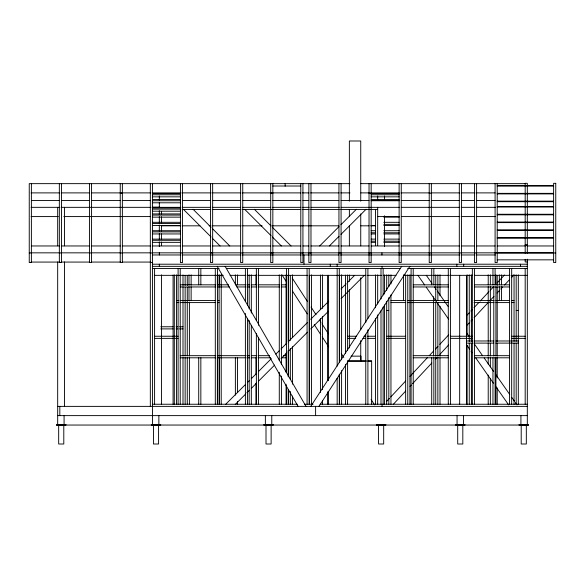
<?xml version="1.0" encoding="UTF-8"?>
<svg xmlns="http://www.w3.org/2000/svg" width="585" height="585" viewBox="0 0 585 585"><rect width="100%" height="100%" fill="white"/><g stroke="black" fill="none" stroke-linecap="round" stroke-linejoin="round"><path stroke-width="0.88" d="M310.752 406.378L401.69 266.343M318.942 406.378L409.888 266.343M386.341 401.712L389.449 398.378M390.692 397.039L405.617 381.04M409.968 376.367L427.379 357.698M429.251 355.695L433.602 351.029M435.467 349.026L437.953 346.364M439.818 344.36L448.527 335.022M467.181 315.022L469.667 312.353M470.91 311.023L472.153 309.684M474.018 307.688L478.998 302.35M480.241 301.019L488.943 291.681M490.186 290.35L493.294 287.016M497.031 283.008L504.489 275.008M393.252 404.374L405.683 391.043M410.041 386.371L411.284 385.04M412.527 383.702L431.803 363.036M435.532 359.029L436.776 357.698M439.883 354.364L448.593 345.026M467.247 325.026L469.733 322.357M470.976 321.019L472.219 319.688M474.091 317.684L488.387 302.35M489.63 301.019L493.989 296.346M497.096 293.012L499.583 290.35M500.826 289.012L502.69 287.016M504.555 285.012L509.535 279.681M511.4 277.678L513.886 275.008M65.929 424.856L56.496 425.046L528.504 425.046L519.071 424.856M319.666 245.956L338.978 226.651M340.909 224.72L356.353 209.269M329.384 245.956L339.037 236.303M340.967 234.373L366.071 209.269M160.707 424.856L151.325 424.856M225.532 404.44L245.539 384.433M247.477 382.502L249.407 380.564M251.345 378.627L256.508 373.464M258.446 371.526L271.352 358.62M275.871 354.108L279.096 350.876M281.034 348.945L286.84 343.132M288.127 341.845L307.491 322.481M310.715 319.256L328.785 301.187M341.048 288.924L346.21 283.762M347.497 282.475L354.598 275.374M235.25 404.44L245.576 394.115M246.863 392.827L249.444 390.246M251.382 388.308L256.544 383.146M258.482 381.208L274.614 365.077M281.071 358.62L286.877 352.813M288.164 351.526L307.527 332.163M310.752 328.938L328.178 311.512M341.084 298.606L364.316 275.374M273.261 424.856L263.879 424.856M385.808 424.856L376.426 424.856M464.951 424.856L455.569 424.856M349.954 183.646L29.25 183.646L29.25 262.541L31.385 262.541L31.385 183.61M360.908 183.646L525.184 183.646M497.221 185.569L553.615 185.569M272.837 186.015L300.792 186.015M497.221 186.118L553.615 186.118M31.078 192.889L59.407 192.889M61.235 192.889L89.571 192.889M91.399 192.889L150.806 192.889M152.466 192.889L180.048 192.889M181.876 192.889L211.126 192.889M212.955 192.889L240.369 192.889M242.197 192.889L300.792 192.889M302.496 192.889L308.887 192.889M310.708 192.889L339 192.889M340.828 192.889L349.954 192.889M360.908 192.889L369.12 192.889M370.941 192.889L399.233 192.889M401.061 192.889L429.353 192.889M431.182 192.889L459.474 192.889M461.294 192.889L474.991 192.889M476.812 192.889L495.064 192.889M120.239 193.174L122.367 193.174M270.701 193.174L272.837 193.174M369.033 193.174L371.168 193.174M429.222 193.174L431.35 193.174M497.221 193.357L553.615 193.357M152.466 193.613L180.421 193.613M371.168 193.613L399.124 193.613M497.221 193.906L553.615 193.906M152.466 194.783L180.421 194.783M371.168 194.783L399.124 194.783M152.466 196.838L180.421 196.838M371.168 196.838L399.124 196.838M152.466 199.565L180.421 199.565M371.168 199.565L399.124 199.565M31.385 200.472L59.341 200.472M61.476 200.472L89.432 200.472M91.567 200.472L120.239 200.472M122.367 200.472L150.33 200.472M182.557 200.472L210.512 200.472M212.648 200.472L240.611 200.472M242.738 200.472L270.701 200.472M272.837 200.472L300.792 200.472M302.928 200.472L308.851 200.472M310.979 200.472L338.942 200.472M341.077 200.472L369.033 200.472M371.168 200.472L399.124 200.472M401.259 200.472L429.222 200.472M431.35 200.472L459.313 200.472M461.448 200.472L474.479 200.472M476.607 200.472L495.093 200.472M152.466 200.728L180.421 200.728M371.168 200.728L399.124 200.728M497.221 201.145L553.615 201.145M497.221 201.693L553.615 201.693M152.466 202.79L180.421 202.79M497.221 206.476L553.615 206.476M497.221 207.031L553.615 207.031M152.466 207.207L159.332 207.207M31.071 207.339L59.399 207.339M61.089 207.339L150.33 207.339M152.056 207.339L180.553 207.339M182.176 207.339L210.512 207.339M212.326 207.339L240.647 207.339M242.475 207.339L270.796 207.339M272.617 207.339L300.939 207.339M302.767 207.339L309.165 207.339M310.979 207.339L339.315 207.339M341.077 207.339L399.577 207.339M401.259 207.339L459.795 207.339M461.448 207.339L474.479 207.339M476.219 207.339L495.385 207.339M152.466 207.967L180.421 207.967M152.466 209.13L180.421 209.13M182.176 209.474L210.498 209.474M212.282 209.474L240.647 209.474M242.131 209.474L300.939 209.474M302.635 209.474L309.165 209.474M310.803 209.474L339.315 209.474M340.733 209.474L377.683 209.474M152.466 211.192L180.421 211.192M152.466 213.913L180.421 213.913M497.221 214.264L553.615 214.264M497.221 214.819L553.615 214.819M152.466 215.083L180.421 215.083M31.071 216.582L58.361 216.582M63.816 216.582L150.235 216.582M377.683 216.582L399.577 216.582M401.405 216.582L459.795 216.582M461.623 216.582L474.398 216.582M476.219 216.582L495.385 216.582M152.466 217.137L180.421 217.137M383.797 217.137L399.124 217.137M497.221 222.059L553.615 222.059M152.466 222.315L180.421 222.315M383.797 222.315L399.124 222.315M497.221 222.607L553.615 222.607M152.466 223.485L180.421 223.485M383.797 224.377L399.124 224.377M152.466 225.539L180.421 225.539M371.168 225.539L375.68 225.539M383.797 225.539L399.124 225.539M161.599 225.825L180.787 225.825M182.615 225.825L199.975 225.825M209.116 225.825L210.944 225.825M212.772 225.825L241.093 225.825M242.921 225.825L262.109 225.825M272.164 225.825L338.869 225.825M360.799 225.825L369.018 225.825M370.846 225.825L375.416 225.825M497.221 229.846L553.615 229.846M497.221 230.395L553.615 230.395M152.466 230.717L180.421 230.717M371.168 230.717L375.68 230.717M383.797 230.717L399.124 230.717M152.466 231.887L180.421 231.887M371.168 232.779L375.68 232.779M383.797 232.779L399.124 232.779M152.466 233.941L180.421 233.941M371.168 233.941L375.68 233.941M383.797 233.941L399.124 233.941M497.221 237.634L553.615 237.634M497.221 238.183L553.615 238.183M152.466 239.119L180.421 239.119M371.168 239.119L375.68 239.119M383.797 239.119L399.124 239.119M152.466 240.281L180.421 240.281M371.168 241.181L375.68 241.181M383.797 241.181L399.124 241.181M152.466 242.344L180.421 242.344M371.168 242.344L375.68 242.344M383.797 242.344L399.124 242.344M525.184 244.779L527.319 244.779M525.184 245.349L527.319 245.349M31.385 245.963L59.341 245.963M61.476 245.963L89.432 245.963M91.567 245.963L120.239 245.963M122.367 245.963L150.33 245.963M152.466 245.963L180.421 245.963M182.557 245.963L210.512 245.963M212.648 245.963L240.611 245.963M242.738 245.963L270.701 245.963M272.837 245.963L300.792 245.963M302.928 245.963L308.851 245.963M310.979 245.963L338.942 245.963M341.077 245.963L369.033 245.963M371.168 245.963L399.124 245.963M401.259 245.963L429.222 245.963M431.35 245.963L459.313 245.963M461.448 245.963L474.479 245.963M476.607 245.963L495.093 245.963M497.221 245.963L525.418 245.963M527.239 245.963L553.615 245.963M525.184 252.398L527.319 252.398M31.078 252.837L59.37 252.837M61.191 252.837L89.49 252.837M91.311 252.837L120.517 252.837M122.345 252.837L150.637 252.837M152.466 252.837L180.421 252.837M182.147 252.837L240.611 252.837M242.358 252.837L300.792 252.837M302.577 252.837L308.96 252.837M310.781 252.837L339.066 252.837M340.894 252.837L369.179 252.837M371 252.837L399.262 252.837M401.083 252.837L429.332 252.837M431.152 252.837L459.393 252.837M461.221 252.837L474.888 252.837M476.607 252.837L495.093 252.837M496.753 252.837L553.615 252.837M29.25 252.969L31.385 252.969M59.341 252.969L61.476 252.969M89.432 252.969L91.567 252.969M120.239 252.969L122.367 252.969M150.33 252.969L152.466 252.969M180.421 252.969L182.557 252.969M210.512 252.969L212.648 252.969M240.611 252.969L242.738 252.969M270.701 252.969L272.837 252.969M300.792 252.969L302.928 252.969M308.851 252.969L310.979 252.969M338.942 252.969L341.077 252.969M369.033 252.969L371.168 252.969M399.124 252.969L401.259 252.969M429.222 252.969L431.35 252.969M459.313 252.969L461.448 252.969M474.479 252.969L476.607 252.969M495.093 252.969L555.75 252.969M152.466 254.965L180.758 254.965M182.147 254.965L241.005 254.965M242.358 254.965L301.253 254.965M302.577 254.965L309.458 254.965M310.781 254.965L339.066 254.965M340.455 254.965L459.861 254.965M461.221 254.965L474.888 254.965M476.27 254.965L495.415 254.965M497.221 259.842L553.615 259.842M527.319 261.963L525.184 261.963L525.184 259.323M31.078 262.073L59.399 262.073M61.118 262.073L89.49 262.073M91.311 262.073L120.517 262.073M122.345 262.073L150.637 262.073M150.33 262.541L152.466 262.541M152.466 264.208L527.319 264.208M152.466 266.343L527.319 266.343M152.466 268.471L219.097 268.471M226.263 268.471L400.579 268.471M407.643 268.471L527.319 268.471M154.286 275.345L223.287 275.345M230.051 275.345L245.568 275.345M247.038 275.345L256.515 275.345M258 275.345L307.578 275.345M309.165 275.345L365.932 275.345M367.636 275.345L381.435 275.345M383.255 275.345L396.023 275.345M403.314 275.345L432.425 275.345M433.405 275.345L448.849 275.345M449.814 275.345L472.607 275.345M474.398 275.345L509.996 275.345M511.802 275.345L527.319 275.345M180.231 284.822L215.85 284.822M228.618 284.822L217.364 284.822L217.364 275.096M245.035 284.822L235.375 284.822L235.375 274.87M246.863 284.822L249.598 284.822M251.418 284.822L256.895 284.822M258.716 284.822L279.696 284.822M281.517 284.822L286.08 284.822M413.222 284.822L448.293 284.822M474.479 284.822L509.542 284.822M180.231 286.957L215.85 286.957M217.678 286.957L229.532 286.957M236.83 286.957L245.035 286.957M246.863 286.957L249.598 286.957M251.418 286.957L256.895 286.957M258.716 286.957L279.696 286.957M281.517 286.957L286.08 286.957M413.222 286.957L448.293 286.957M474.479 286.957L509.542 286.957M176.443 300.463L178.257 300.463M180.07 300.463L215.463 300.463M217.276 300.463L219.09 300.463M390.955 300.463L405.646 300.463M407.284 300.463L448.615 300.463M474.121 300.463L494.084 300.463M495.897 300.463L509.513 300.463M511.327 300.463L514.047 300.463M176.443 302.591L178.257 302.591M180.07 302.591L215.463 302.591M217.276 302.591L219.09 302.591M390.955 302.591L405.471 302.591M407.284 302.591L448.615 302.591M474.121 302.591L494.084 302.591M495.897 302.591L509.513 302.591M511.327 302.591L514.047 302.591M386.685 310.416L388.82 310.416M516.182 310.416L518.31 310.416M160.758 326.766L173.08 326.766M176.078 326.766L177.811 326.766M179.544 326.766L183.003 326.766M160.758 328.894L173.08 328.894M176.078 328.894L177.811 328.894M179.544 328.894L183.003 328.894M154.594 336.243L178.103 336.243M347.592 336.243L356.609 336.243M363.826 336.243L365.632 336.243M367.431 336.243L375.548 336.243M386.685 336.243L405.646 336.243M450.428 336.243L472.344 336.243M511.678 336.243L525.184 336.243M154.594 338.371L178.103 338.371M347.592 338.371L355.709 338.371M362.927 338.371L365.632 338.371M367.431 338.371L375.548 338.371M386.685 338.371L405.646 338.371M450.428 338.371L472.344 338.371M511.678 338.371L525.184 338.371M466.728 340.982L472.139 340.982M473.945 340.982L493.791 340.982M495.919 340.982L518.31 340.982M466.728 343.11L472.139 343.11M473.945 343.11L493.791 343.11M495.919 343.11L518.31 343.11M180.231 355.673L215.85 355.673M217.678 355.673L245.035 355.673M246.863 355.673L249.598 355.673M251.418 355.673L256.895 355.673M258.716 355.673L269.663 355.673M283.345 355.673L286.08 355.673M413.222 355.673L448.293 355.673M474.479 355.673L509.542 355.673M351.037 356.148L360.982 356.148L360.982 360.886M180.231 357.801L215.85 357.801M245.035 357.801L217.364 357.801L217.364 404.242M246.863 357.801L249.598 357.801M251.418 357.801L256.895 357.801M258.716 357.801L270.577 357.801M281.517 357.801L286.08 357.801M413.222 357.801L448.293 357.801M474.479 357.801L509.542 357.801M347.461 360.886L366.225 360.886M368.009 360.886L371.643 360.886M347.461 361.164L366.225 361.164M367.965 361.164L371.643 361.164L371.643 404.293M152.466 404.242L297.334 404.242M304.58 404.242L313.048 404.242M320.083 404.242L527.319 404.242M57.681 406.378L527.319 406.378M57.681 415.621L527.319 415.621M56.496 424.907L65.981 424.907M151.281 424.907L160.758 424.907M263.828 424.907L273.305 424.907M376.382 424.907L385.859 424.907M455.518 424.907L465.002 424.907M519.019 424.907L528.504 424.907M254.365 209.269L271.096 226.007M272.383 227.294L291.052 245.956M244.647 209.269L271.03 235.66M272.317 236.947L281.334 245.956M193.087 209.269L211.105 227.294M212.392 228.581L229.773 245.956M183.368 209.269L211.039 236.947M212.333 238.234L220.055 245.956M426.275 275.279L432.015 283.476M434.458 286.964L436.183 289.429M437.229 290.92L448.183 306.562M466.435 332.638L469.046 336.36M471.13 339.337L472.175 340.828M474.259 343.805L482.603 355.724M484.168 357.961L493.557 371.365M495.641 374.349L509.725 394.458M511.816 397.442L514.42 401.164M515.465 402.655L517.03 404.886M417.887 275.279L424.666 284.961M426.231 287.198L448.658 319.227M466.391 344.55L469.521 349.026M471.086 351.256L472.132 352.748M475.78 357.961L493.513 383.285M495.597 386.268L508.643 404.886M292.207 278.043L307.586 301.721M311.059 307.074L316.024 314.708M319.49 320.061L320.982 322.35M321.977 323.878L328.426 333.808M341.318 353.669L343.805 357.486M371.087 399.504L374.561 404.849M282.029 274.987L286.496 281.86M292.449 291.03L307.33 313.948M314.277 324.638L320.726 334.569M322.211 336.865L328.66 346.795M225.159 266.343L306.006 406.378M217.225 266.343L298.072 406.378M527.319 185.928L527.319 183.324L525.184 183.324L525.184 185.569M527.319 186.118L527.319 214.264M527.319 214.819L527.319 237.634M527.319 238.183L527.319 253.181M527.319 259.17L527.319 424.856M526.324 425.046L526.324 444.008L521.206 444.008L521.206 425.046M525.184 186.118L525.184 214.264M525.184 214.819L525.184 237.634M525.184 238.183L525.184 253.181M525.184 268.471L525.184 404.242M520.921 415.621L520.921 424.856M520.445 264.208L520.445 266.343M518.31 274.855L518.31 404.242M516.182 274.855L516.182 341.369M516.182 343.19L516.182 404.242M514.047 274.855L514.047 341.369M514.047 343.19L514.047 404.242M511.678 268.471L511.678 404.242M509.542 268.471L509.542 404.242M501.491 274.87L501.491 284.924M501.491 286.752L501.491 300.463M499.356 274.87L499.356 284.924M499.356 286.752L499.356 300.463M497.221 183.61L497.221 262.541L495.093 262.541L495.093 183.61M497.221 275.345L497.221 285.334M497.221 287.001L497.221 341.611M497.221 343.081L497.221 356.133M497.221 357.691L497.221 377.917M497.221 387.906L497.221 404.242M495.919 274.855L495.919 284.873M495.919 286.701L495.919 355.951M495.919 357.771L495.919 404.242M495.093 268.471L495.093 284.822M495.093 357.801L495.093 404.242M493.791 286.701L493.791 355.951M492.958 268.471L492.958 284.822M492.958 357.801L492.958 404.242M490.354 274.848L490.354 284.873M490.354 286.679L490.354 341.369M490.354 343.124L490.354 355.951M490.354 357.684L490.354 366.883M490.354 378.729L490.354 404.242M488.219 274.826L488.219 284.873M488.219 286.621L488.219 341.369M488.219 342.876L488.219 355.951M488.219 357.391L488.219 364.148M488.219 375.087L488.219 404.242M476.607 183.61L476.607 262.541L474.479 262.541L474.479 183.61M474.479 268.471L474.479 404.242M472.344 268.471L472.344 404.242M471.393 274.855L471.393 341.369M471.393 343.19L471.393 404.242M469.265 274.855L469.265 341.369M469.265 343.19L469.265 404.242M467.13 274.87L467.13 335.256M467.13 345.245L467.13 404.242M466.537 275.345L466.537 404.242M463.693 264.208L463.693 266.343M463.459 415.621L463.459 424.856M462.815 425.046L462.815 444.008L457.704 444.008L457.704 425.046M461.448 183.61L461.448 262.541L459.313 262.541L459.313 183.61M459.664 275.345L459.664 404.242M457.06 415.621L457.06 424.856M456.827 264.208L456.827 266.343M450.428 268.471L450.428 404.242M448.293 268.471L448.293 404.242M440 274.855L440 285.334M440 286.716L440 295.834M440 306.211L440 356.133M440 357.881L440 404.242M437.865 274.87L437.865 285.334M437.865 286.752L437.865 300.463M437.865 302.577L437.865 356.133M437.865 357.428L437.865 404.242M435.737 274.87L435.737 285.253M435.737 286.752L435.737 300.463M435.737 302.189L435.737 356.141M435.737 357.771L435.737 404.242M433.843 268.471L433.843 284.822M433.843 357.801L433.843 404.242M433.602 296.719L433.602 355.994M431.708 268.471L431.708 284.822M431.708 357.801L431.708 404.242M431.35 183.61L431.35 262.541L429.222 262.541L429.222 183.61M413.222 268.471L413.222 404.242M411.094 268.471L411.094 404.242M409.909 274.826L409.909 404.242M407.774 274.855L407.774 404.242M405.646 274.855L405.646 404.242M403.511 274.87L403.511 300.463M401.259 183.61L401.259 262.541L399.124 262.541L399.124 183.61M390.955 274.855L390.955 283.966M390.955 294.898L390.955 404.242M388.82 274.855L388.82 286.701M388.82 297.633L388.82 404.242M386.685 274.855L386.685 290.343M386.685 301.275L386.685 404.242M384.557 195.99L384.557 200.202M384.557 215.748L384.557 246.439M384.557 274.855L384.557 293.984M384.557 304.924L384.557 404.242M383.68 425.046L383.68 444.008L378.561 444.008L378.561 425.046M383.131 268.471L383.131 294.92M383.131 307.118L383.131 404.242M382.063 266.343L382.063 268.471M382.063 404.242L382.063 406.378M381.947 252.837L381.947 254.965M381.003 268.471L381.003 298.95M381.003 310.825L381.003 404.242M377.683 195.96L377.683 200.202M377.683 207.339L377.683 245.605M377.683 274.855L377.683 304.01M377.683 314.942L377.683 404.242M375.548 209.474L375.548 245.605M375.548 274.855L375.548 307.761M375.548 318.686L375.548 404.242M371.168 183.61L371.168 262.541L369.033 262.541L369.033 183.61M367.899 268.471L367.899 318.379M367.899 329.808L367.899 404.242M365.764 268.471L365.764 322.547M365.764 334.284L365.764 404.242M360.74 201.167L360.74 140.992L349.369 140.992L349.369 201.167M360.74 213.927L360.74 245.832M360.74 277.743L360.74 329.706M360.74 340.645L360.74 360.886M349.369 209.371L349.369 216.662M349.369 225.781L349.369 245.832M349.369 275.008L349.369 281.392M349.369 289.597L349.369 347.936M347.592 275.001L347.592 350.686M347.592 361.391L347.592 404.242M345.457 275.067L345.457 353.413M345.457 364.301L345.457 404.242M341.596 274.804L341.596 359.768M341.596 370.656L341.596 404.242M341.077 183.61L341.077 262.541L338.942 262.541L338.942 183.61M339.461 275.345L339.461 362.488M339.461 374.29L339.461 404.242M339.3 268.471L339.3 362.488M339.3 374.29L339.3 404.242M337.165 264.208L337.165 266.343M337.165 268.471L337.165 366.122M337.165 378.32L337.165 404.242M330.291 264.208L330.291 266.343M328.09 275.345L328.09 380.645M328.09 392.447L328.09 404.242M327.922 275.345L327.922 380.645M327.922 391.533L327.922 404.242M322.569 274.921L322.569 308.397M322.569 316.609L322.569 389.639M322.569 400.593L322.569 404.242M320.434 275.023L320.434 309.662M320.434 318.437L320.434 392.403M315.6 406.378L315.6 415.621M311.505 274.84L311.505 404.242M310.979 183.61L310.979 262.541L308.851 262.541L308.851 183.61M309.37 275.345L309.37 404.242M309.202 268.471L309.202 404.242M307.074 268.471L307.074 404.242M303.995 254.965L303.995 264.208M302.928 183.61L302.928 262.541L300.792 262.541L300.792 183.61M292.478 274.84L292.478 337.618M292.478 346.737L292.478 384.162M292.478 396.03L292.478 404.242M290.343 275.535L290.343 340.346M290.343 348.558L290.343 379.599M290.343 391.467L290.343 404.242M288.588 268.471L288.588 376.214M288.588 389.72L288.588 404.242M288.215 275.535L288.215 341.26M288.215 350.386L288.215 376.857M288.215 389.639L288.215 404.242M286.46 268.471L286.46 372.521M286.46 386.093L286.46 404.242M286.08 274.913L286.08 344.097M286.08 353.128L286.08 372.294M286.08 384.199L286.08 404.242M285.151 183.646L285.151 186.169M281.414 274.848L281.414 364.587M281.414 376.104L281.414 404.242M279.279 274.87L279.279 360.674M279.279 372.287L279.279 404.242M272.837 183.61L272.837 262.541L270.701 262.541L270.701 183.61M271.769 415.621L271.769 424.856M271.126 425.046L271.126 444.008L266.007 444.008L266.007 425.046M265.371 415.621L265.371 424.856M258.497 268.471L258.497 325.275M258.497 337.83L258.497 404.242M256.369 268.471L256.369 320.397M256.369 333.443L256.369 404.242M255.989 274.87L255.989 284.822M255.989 357.801L255.989 374.195M255.989 383.299L255.989 404.242M251.316 274.848L251.316 313.092M251.316 325.275L251.316 404.242M249.188 274.862L249.188 308.931M249.188 320.522L249.188 404.242M247.528 268.471L247.528 305.304M247.528 318.832L247.528 404.242M245.393 268.471L245.393 301.392M245.393 313.472L245.393 404.242M242.738 183.61L242.738 262.541L240.611 262.541L240.611 183.61M237.503 274.87L237.503 284.822M237.503 357.801L237.503 392.403M237.503 401.515L237.503 404.242M235.375 357.801L235.375 395.138M221.225 274.855L221.225 404.242M219.499 275.096L219.499 284.822M219.499 357.801L219.499 404.242M219.09 274.855L219.09 404.242M217.437 268.471L217.437 404.242M215.302 268.471L215.302 404.242M212.648 183.61L212.648 262.541L210.512 262.541L210.512 183.61M200.845 268.471L200.845 284.822M200.845 357.801L200.845 404.242M198.717 268.471L198.717 284.822M198.717 357.801L198.717 404.242M191.134 274.87L191.134 285.209M191.134 286.752L191.134 300.463M189.401 302.006L189.401 356.002M189.401 357.691L189.401 404.242M188.999 274.87L188.999 285.209M188.999 286.752L188.999 300.463M187.273 275.535L187.273 285.575M187.273 287.396L187.273 355.863M187.273 357.691L187.273 404.242M185.138 275.535L185.138 285.575M185.138 287.396L185.138 355.863M185.138 357.691L185.138 404.242M183.003 274.994L183.003 285.575M183.003 286.825L183.003 356.002M183.003 357.691L183.003 404.242M182.557 183.61L182.557 262.541L180.421 262.541L180.421 183.61M180.231 268.471L180.231 404.242M178.103 268.471L178.103 404.242M176.443 274.855L176.443 404.242M174.308 274.855L174.308 404.242M173.08 274.994L173.08 404.242M161.467 211.28L161.467 213.993M161.467 216.699L161.467 223.024M161.467 225.737L161.467 231.155M161.467 233.861L161.467 239.287M161.467 241.993L161.467 245.605M161.467 274.855L161.467 404.242M159.332 195.99L159.332 200.048M159.332 202.439L159.332 207.624M159.332 210.71L159.332 214.754M159.332 216.567L159.332 223.024M159.332 225.049L159.332 231.155M159.332 233.649L159.332 239.696M159.332 241.868L159.332 246.439M159.332 252.837L159.332 254.965M159.332 264.208L159.332 266.343M158.864 415.621L158.864 424.856M158.579 425.046L158.579 444.008L153.46 444.008L153.46 425.046M154.594 268.471L154.594 404.242M152.466 183.61L152.466 424.856M150.33 183.61L150.33 406.378M122.367 183.61L122.367 262.541L120.239 262.541L120.239 183.61M91.567 183.61L91.567 262.541L89.432 262.541L89.432 183.61M64.555 207.339L64.555 245.795M64.555 261.926L64.555 406.524M64.079 415.621L64.079 424.856M63.794 425.046L63.794 444.008L58.675 444.008L58.675 425.046M61.476 183.61L61.476 262.541L59.341 262.541L59.341 183.61M59.816 406.378L59.816 415.621M57.681 207.339L57.681 245.78M57.681 261.978L57.681 424.856M555.75 183.324L553.615 183.324L553.615 262.541L555.75 262.541L555.75 183.324"/></g></svg>
